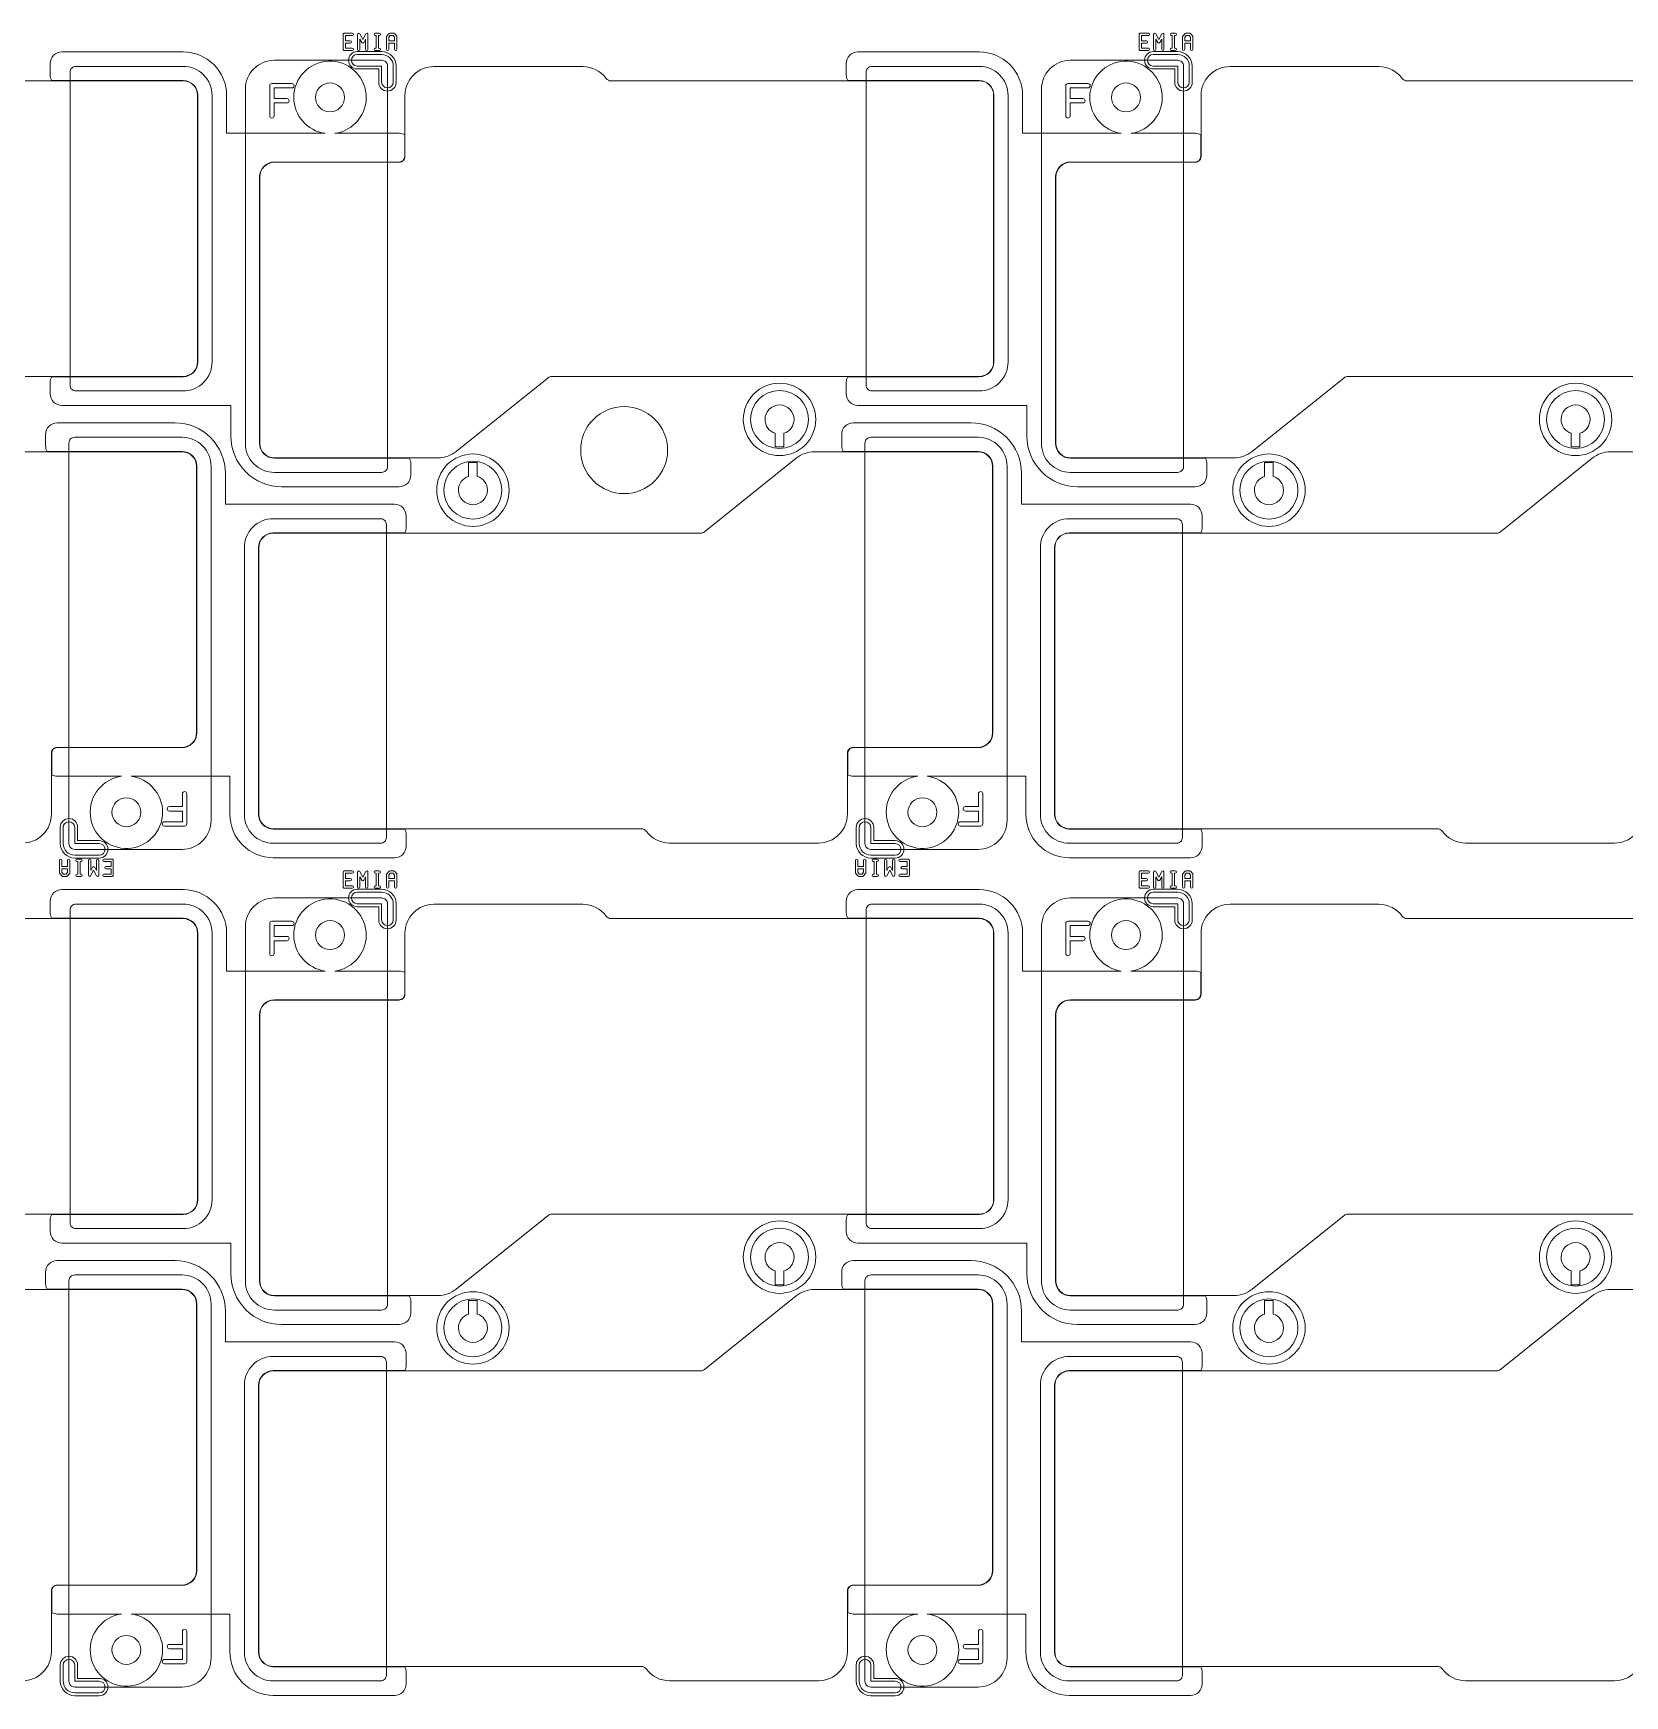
# Model space of a CAD drawing. Extents: x 2541 to 3941, y 2348 to 3338.
# Drawn here: x 2872 to 2926.9, y 2761.7 to 2819.1 of the extents above; entities that cross this region are included whole.
import ezdxf

# ---------------------------------------------------------------- set-up
doc = ezdxf.new("R2010")
doc.units = 0
doc.layers.get('0').update_dxf_attribs({"lineweight": 0})
doc.layers.add('EMI-T', color=6, linetype='Continuous', lineweight=0)

msp = doc.modelspace()

# ---------------------------------------------------------------- linework, layer by layer
for p, q in [((2883.8653, 2818.5117), (2883.79577, 2818.5117)), ((2911.3353, 2818.5117), (2911.26577, 2818.5117)), ((2873.57814, 2790.01094), (2873.50861, 2790.01094)), ((2883.8653, 2789.6017), (2883.79577, 2789.6017)), ((2901.04814, 2790.01094), (2900.97861, 2790.01094)), ((2911.3353, 2789.6017), (2911.26577, 2789.6017))]:
    msp.add_line(p, q)
at = {"linetype": 'Continuous'}
for points in [[(2882.68623, 2818.5517), (2882.68623, 2818.80997), (2882.68623, 2819.06825, -0.414265), (2882.72623, 2819.10825), (2883.00438, 2819.10825, -1), (2883.00438, 2819.02825), (2882.76623, 2819.02825), (2882.76623, 2818.84997), (2882.93484, 2818.84997, -1), (2882.93484, 2818.76997), (2882.76623, 2818.76997), (2882.76623, 2818.5917), (2883.00438, 2818.5917, -1), (2883.00438, 2818.5117), (2882.72623, 2818.5117, -0.414265)], [(2910.15623, 2818.5517), (2910.15623, 2818.80997), (2910.15623, 2819.06825, -0.414265), (2910.19623, 2819.10825), (2910.47438, 2819.10825, -1), (2910.47438, 2819.02825), (2910.23623, 2819.02825), (2910.23623, 2818.84997), (2910.40484, 2818.84997, -1), (2910.40484, 2818.76997), (2910.23623, 2818.76997), (2910.23623, 2818.5917), (2910.47438, 2818.5917, -1), (2910.47438, 2818.5117), (2910.19623, 2818.5117, -0.414265)], [(2883.17244, 2817.87531, -1), (2883.17244, 2818.47531), (2884.01715, 2818.47531, -0.414217), (2884.51715, 2817.97531), (2884.51715, 2817.41231, -1), (2883.91715, 2817.41231), (2883.91715, 2817.87531)], [(2883.17244, 2817.97531), (2884.01715, 2817.97531), (2884.01715, 2817.42124, 1), (2884.41715, 2817.42124), (2884.41715, 2817.97531, 0.414218), (2884.01715, 2818.37531), (2883.17244, 2818.37531, 1)], [(2910.64244, 2817.87531, -1), (2910.64244, 2818.47531), (2911.48715, 2818.47531, -0.414217), (2911.98715, 2817.97531), (2911.98715, 2817.41231, -1), (2911.38715, 2817.41231), (2911.38715, 2817.87531)], [(2910.64244, 2817.97531), (2911.48715, 2817.97531), (2911.48715, 2817.42124, 1), (2911.88715, 2817.42124), (2911.88715, 2817.97531, 0.414218), (2911.48715, 2818.37531), (2910.64244, 2818.37531, 1)], [(2852.34508, 2804.95472), (2852.34508, 2814.1546, -0.414219), (2852.8452, 2814.65473), (2857.15218, 2814.65473, 0.414223), (2857.35218, 2814.85473), (2857.35218, 2816.95952, -0.414215), (2858.35218, 2817.95952), (2863.48907, 2817.95952, -0.24029), (2864.29871, 2817.54692, 0.240069), (2864.46015, 2817.46473), (2877.1652, 2817.46473, -0.414366), (2877.66507, 2816.9646), (2877.66507, 2807.76472, -0.414365), (2877.1652, 2807.2646), (2862.41567, 2807.2646, 0.170771), (2862.29046, 2807.22056), (2859.11951, 2804.67481, -0.170765), (2858.49341, 2804.4546), (2852.8452, 2804.4546, -0.414218)], [(2879.81508, 2804.95472), (2879.81508, 2814.1546, -0.414219), (2880.3152, 2814.65473), (2884.62218, 2814.65473, 0.414223), (2884.82218, 2814.85473), (2884.82218, 2816.95952, -0.414215), (2885.82218, 2817.95952), (2890.95907, 2817.95952, -0.24029), (2891.76871, 2817.54692, 0.240069), (2891.93015, 2817.46473), (2904.6352, 2817.46473, -0.414366), (2905.13507, 2816.9646), (2905.13507, 2807.76472, -0.414365), (2904.6352, 2807.2646), (2889.88567, 2807.2646, 0.170771), (2889.76046, 2807.22056), (2886.58951, 2804.67481, -0.170765), (2885.96341, 2804.4546), (2880.3152, 2804.4546, -0.414218)], [(2907.28508, 2804.95472), (2907.28508, 2814.1546, -0.414219), (2907.7852, 2814.65473), (2912.09218, 2814.65473, 0.414223), (2912.29218, 2814.85473), (2912.29218, 2816.95952, -0.414215), (2913.29218, 2817.95952), (2918.42907, 2817.95952, -0.24029), (2919.23871, 2817.54692, 0.240069), (2919.40015, 2817.46473), (2932.1052, 2817.46473, -0.414366), (2932.60507, 2816.9646), (2932.60507, 2807.76472, -0.414365), (2932.1052, 2807.2646), (2917.35567, 2807.2646, 0.170771), (2917.23046, 2807.22056), (2914.05951, 2804.67481, -0.170765), (2913.43341, 2804.4546), (2907.7852, 2804.4546, -0.414218)], [(2880.15233, 2816.25535), (2880.15233, 2816.77687), (2880.15233, 2817.2984, -0.414241), (2880.22733, 2817.3734), (2880.92269, 2817.3734, -1), (2880.92269, 2817.2234), (2880.30233, 2817.2234), (2880.30233, 2816.85187), (2880.74885, 2816.85187, -1), (2880.74885, 2816.70187), (2880.30233, 2816.70187), (2880.30233, 2816.25535, -1)], [(2881.73437, 2816.89391, 0.414217), (2882.23437, 2816.39391, 0.414217), (2882.73437, 2816.89391, 0.414217), (2882.23437, 2817.39391, 0.414217)], [(2907.62233, 2816.25535), (2907.62233, 2816.77687), (2907.62233, 2817.2984, -0.414241), (2907.69733, 2817.3734), (2908.39269, 2817.3734, -1), (2908.39269, 2817.2234), (2907.77233, 2817.2234), (2907.77233, 2816.85187), (2908.21885, 2816.85187, -1), (2908.21885, 2816.70187), (2907.77233, 2816.70187), (2907.77233, 2816.25535, -1)], [(2909.20437, 2816.89391, 0.414217), (2909.70437, 2816.39391, 0.414217), (2910.20437, 2816.89391, 0.414217), (2909.70437, 2817.39391, 0.414217)], [(2896.49699, 2805.78071, -0.414215), (2897.74699, 2807.03071, -0.414215), (2898.99699, 2805.78071, -0.414215), (2897.74699, 2804.53071, -0.414215)], [(2923.96699, 2805.78071, -0.414215), (2925.21699, 2807.03071, -0.414215), (2926.46699, 2805.78071, -0.414215), (2925.21699, 2804.53071, -0.414215)], [(2890.88491, 2804.72269, -0.414215), (2892.38491, 2806.22269, -0.414215), (2893.88491, 2804.72269, -0.414215), (2892.38491, 2803.22269, -0.414215)], [(2897.24699, 2805.78071, 0.327542), (2897.59699, 2805.30374), (2897.59699, 2804.82957), (2897.89699, 2804.82957), (2897.89699, 2805.30374, 0.327544), (2898.24699, 2805.78071, 0.414217), (2897.74699, 2806.28071, 0.414217)], [(2924.71699, 2805.78071, 0.327542), (2925.06699, 2805.30374), (2925.06699, 2804.82957), (2925.36699, 2804.82957), (2925.36699, 2805.30374, 0.327544), (2925.71699, 2805.78071, 0.414217), (2925.21699, 2806.28071, 0.414217)], [(2852.30838, 2792.15459), (2852.30838, 2801.35447, -0.414365), (2852.80825, 2801.8546), (2867.55778, 2801.8546, 0.170771), (2867.68299, 2801.89863), (2870.85394, 2804.44438, -0.170765), (2871.48004, 2804.6646), (2877.12824, 2804.6646, -0.414218), (2877.62837, 2804.16447), (2877.62837, 2794.96459, -0.414219), (2877.12824, 2794.46447), (2872.82127, 2794.46447, 0.414223), (2872.62127, 2794.26447), (2872.62127, 2792.15967, -0.414215), (2871.62127, 2791.15967), (2866.48437, 2791.15967, -0.24029), (2865.67474, 2791.57227, 0.240069), (2865.5133, 2791.65446), (2852.80825, 2791.65446, -0.414366)], [(2879.77838, 2792.15459), (2879.77838, 2801.35447, -0.414365), (2880.27825, 2801.8546), (2895.02778, 2801.8546, 0.170771), (2895.15299, 2801.89863), (2898.32394, 2804.44438, -0.170765), (2898.95004, 2804.6646), (2904.59824, 2804.6646, -0.414218), (2905.09837, 2804.16447), (2905.09837, 2794.96459, -0.414219), (2904.59824, 2794.46447), (2900.29127, 2794.46447, 0.414223), (2900.09127, 2794.26447), (2900.09127, 2792.15967, -0.414215), (2899.09127, 2791.15967), (2893.95437, 2791.15967, -0.24029), (2893.14474, 2791.57227, 0.240069), (2892.9833, 2791.65446), (2880.27825, 2791.65446, -0.414366)], [(2885.91646, 2803.33848, -0.414215), (2887.16646, 2804.58848, -0.414215), (2888.41646, 2803.33848, -0.414215), (2887.16646, 2802.08848, -0.414215)], [(2907.24838, 2792.15459), (2907.24838, 2801.35447, -0.414365), (2907.74825, 2801.8546), (2922.49778, 2801.8546, 0.170771), (2922.62299, 2801.89863), (2925.79394, 2804.44438, -0.170765), (2926.42004, 2804.6646), (2932.06824, 2804.6646, -0.414218), (2932.56837, 2804.16447), (2932.56837, 2794.96459, -0.414219), (2932.06824, 2794.46447), (2927.76127, 2794.46447, 0.414223), (2927.56127, 2794.26447), (2927.56127, 2792.15967, -0.414215), (2926.56127, 2791.15967), (2921.42437, 2791.15967, -0.24029), (2920.61474, 2791.57227, 0.240069), (2920.4533, 2791.65446), (2907.74825, 2791.65446, -0.414366)], [(2913.38646, 2803.33848, -0.414215), (2914.63646, 2804.58848, -0.414215), (2915.88646, 2803.33848, -0.414215), (2914.63646, 2802.08848, -0.414215)], [(2886.66646, 2803.33848, 0.414217), (2887.16646, 2802.83848, 0.414217), (2887.66646, 2803.33848, 0.327542), (2887.31646, 2803.81545), (2887.31646, 2804.28962), (2887.01646, 2804.28962), (2887.01646, 2803.81545, 0.327544)], [(2914.13646, 2803.33848, 0.414217), (2914.63646, 2802.83848, 0.414217), (2915.13646, 2803.33848, 0.327542), (2914.78646, 2803.81545), (2914.78646, 2804.28962), (2914.48646, 2804.28962), (2914.48646, 2803.81545, 0.327544)], [(2874.70907, 2792.22528, 0.414217), (2875.20907, 2791.72528, 0.414217), (2875.70907, 2792.22528, 0.414217), (2875.20907, 2792.72528, 0.414217)], [(2902.17907, 2792.22528, 0.414217), (2902.67907, 2791.72528, 0.414217), (2903.17907, 2792.22528, 0.414217), (2902.67907, 2792.72528, 0.414217)], [(2872.92629, 2791.14388), (2872.92629, 2791.70689, -1), (2873.52629, 2791.70689), (2873.52629, 2791.24388), (2874.27101, 2791.24388, -1), (2874.27101, 2790.64388), (2873.42629, 2790.64388, -0.414217)], [(2873.02629, 2791.14388, 0.414218), (2873.42629, 2790.74388), (2874.27101, 2790.74388, 1), (2874.27101, 2791.14388), (2873.42629, 2791.14388), (2873.42629, 2791.69796, 1), (2873.02629, 2791.69796)], [(2900.39629, 2791.14388), (2900.39629, 2791.70689, -1), (2900.99629, 2791.70689), (2900.99629, 2791.24388), (2901.74101, 2791.24388, -1), (2901.74101, 2790.64388), (2900.89629, 2790.64388, -0.414217)], [(2900.49629, 2791.14388, 0.414218), (2900.89629, 2790.74388), (2901.74101, 2790.74388, 1), (2901.74101, 2791.14388), (2900.89629, 2791.14388), (2900.89629, 2791.69796, 1), (2900.49629, 2791.69796)], [(2882.68623, 2789.6417), (2882.68623, 2789.89997), (2882.68623, 2790.15825, -0.414265), (2882.72623, 2790.19825), (2883.00438, 2790.19825, -1), (2883.00438, 2790.11825), (2882.76623, 2790.11825), (2882.76623, 2789.93997), (2882.93484, 2789.93997, -1), (2882.93484, 2789.85997), (2882.76623, 2789.85997), (2882.76623, 2789.6817), (2883.00438, 2789.6817, -1), (2883.00438, 2789.6017), (2882.72623, 2789.6017, -0.414265)], [(2910.15623, 2789.6417), (2910.15623, 2789.89997), (2910.15623, 2790.15825, -0.414265), (2910.19623, 2790.19825), (2910.47438, 2790.19825, -1), (2910.47438, 2790.11825), (2910.23623, 2790.11825), (2910.23623, 2789.93997), (2910.40484, 2789.93997, -1), (2910.40484, 2789.85997), (2910.23623, 2789.85997), (2910.23623, 2789.6817), (2910.47438, 2789.6817, -1), (2910.47438, 2789.6017), (2910.19623, 2789.6017, -0.414265)], [(2883.17244, 2788.96531, -1), (2883.17244, 2789.56531), (2884.01715, 2789.56531, -0.414217), (2884.51715, 2789.06531), (2884.51715, 2788.50231, -1), (2883.91715, 2788.50231), (2883.91715, 2788.96531)], [(2910.64244, 2788.96531, -1), (2910.64244, 2789.56531), (2911.48715, 2789.56531, -0.414217), (2911.98715, 2789.06531), (2911.98715, 2788.50231, -1), (2911.38715, 2788.50231), (2911.38715, 2788.96531)], [(2852.34508, 2776.04472), (2852.34508, 2785.2446, -0.414219), (2852.8452, 2785.74473), (2857.15218, 2785.74473, 0.414223), (2857.35218, 2785.94473), (2857.35218, 2788.04952, -0.414215), (2858.35218, 2789.04952), (2863.48907, 2789.04952, -0.24029), (2864.29871, 2788.63692, 0.240069), (2864.46015, 2788.55473), (2877.1652, 2788.55473, -0.414366), (2877.66507, 2788.0546), (2877.66507, 2778.85472, -0.414365), (2877.1652, 2778.3546), (2862.41567, 2778.3546, 0.170771), (2862.29046, 2778.31056), (2859.11951, 2775.76481, -0.170765), (2858.49341, 2775.5446), (2852.8452, 2775.5446, -0.414218)], [(2879.81508, 2776.04472), (2879.81508, 2785.2446, -0.414219), (2880.3152, 2785.74473), (2884.62218, 2785.74473, 0.414223), (2884.82218, 2785.94473), (2884.82218, 2788.04952, -0.414215), (2885.82218, 2789.04952), (2890.95907, 2789.04952, -0.24029), (2891.76871, 2788.63692, 0.240069), (2891.93015, 2788.55473), (2904.6352, 2788.55473, -0.414366), (2905.13507, 2788.0546), (2905.13507, 2778.85472, -0.414365), (2904.6352, 2778.3546), (2889.88567, 2778.3546, 0.170771), (2889.76046, 2778.31056), (2886.58951, 2775.76481, -0.170765), (2885.96341, 2775.5446), (2880.3152, 2775.5446, -0.414218)], [(2883.17244, 2789.06531), (2884.01715, 2789.06531), (2884.01715, 2788.51124, 1), (2884.41715, 2788.51124), (2884.41715, 2789.06531, 0.414218), (2884.01715, 2789.46531), (2883.17244, 2789.46531, 1)], [(2907.28508, 2776.04472), (2907.28508, 2785.2446, -0.414219), (2907.7852, 2785.74473), (2912.09218, 2785.74473, 0.414223), (2912.29218, 2785.94473), (2912.29218, 2788.04952, -0.414215), (2913.29218, 2789.04952), (2918.42907, 2789.04952, -0.24029), (2919.23871, 2788.63692, 0.240069), (2919.40015, 2788.55473), (2932.1052, 2788.55473, -0.414366), (2932.60507, 2788.0546), (2932.60507, 2778.85472, -0.414365), (2932.1052, 2778.3546), (2917.35567, 2778.3546, 0.170771), (2917.23046, 2778.31056), (2914.05951, 2775.76481, -0.170765), (2913.43341, 2775.5446), (2907.7852, 2775.5446, -0.414218)], [(2910.64244, 2789.06531), (2911.48715, 2789.06531), (2911.48715, 2788.51124, 1), (2911.88715, 2788.51124), (2911.88715, 2789.06531, 0.414218), (2911.48715, 2789.46531), (2910.64244, 2789.46531, 1)], [(2880.15233, 2787.34535), (2880.15233, 2787.86687), (2880.15233, 2788.3884, -0.414241), (2880.22733, 2788.4634), (2880.92269, 2788.4634, -1), (2880.92269, 2788.3134), (2880.30233, 2788.3134), (2880.30233, 2787.94187), (2880.74885, 2787.94187, -1), (2880.74885, 2787.79187), (2880.30233, 2787.79187), (2880.30233, 2787.34535, -1)], [(2881.73437, 2787.98391, 0.414217), (2882.23437, 2787.48391, 0.414217), (2882.73437, 2787.98391, 0.414217), (2882.23437, 2788.48391, 0.414217)], [(2907.62233, 2787.34535), (2907.62233, 2787.86687), (2907.62233, 2788.3884, -0.414241), (2907.69733, 2788.4634), (2908.39269, 2788.4634, -1), (2908.39269, 2788.3134), (2907.77233, 2788.3134), (2907.77233, 2787.94187), (2908.21885, 2787.94187, -1), (2908.21885, 2787.79187), (2907.77233, 2787.79187), (2907.77233, 2787.34535, -1)], [(2909.20437, 2787.98391, 0.414217), (2909.70437, 2787.48391, 0.414217), (2910.20437, 2787.98391, 0.414217), (2909.70437, 2788.48391, 0.414217)], [(2896.49699, 2776.87071, -0.414215), (2897.74699, 2778.12071, -0.414215), (2898.99699, 2776.87071, -0.414215), (2897.74699, 2775.62071, -0.414215)], [(2923.96699, 2776.87071, -0.414215), (2925.21699, 2778.12071, -0.414215), (2926.46699, 2776.87071, -0.414215), (2925.21699, 2775.62071, -0.414215)], [(2897.24699, 2776.87071, 0.327542), (2897.59699, 2776.39374), (2897.59699, 2775.91957), (2897.89699, 2775.91957), (2897.89699, 2776.39374, 0.327544), (2898.24699, 2776.87071, 0.414217), (2897.74699, 2777.37071, 0.414217)], [(2924.71699, 2776.87071, 0.327542), (2925.06699, 2776.39374), (2925.06699, 2775.91957), (2925.36699, 2775.91957), (2925.36699, 2776.39374, 0.327544), (2925.71699, 2776.87071, 0.414217), (2925.21699, 2777.37071, 0.414217)], [(2852.30838, 2763.24459), (2852.30838, 2772.44447, -0.414365), (2852.80825, 2772.9446), (2867.55778, 2772.9446, 0.170771), (2867.68299, 2772.98863), (2870.85394, 2775.53438, -0.170765), (2871.48004, 2775.7546), (2877.12824, 2775.7546, -0.414218), (2877.62837, 2775.25447), (2877.62837, 2766.05459, -0.414219), (2877.12824, 2765.55447), (2872.82127, 2765.55447, 0.414223), (2872.62127, 2765.35447), (2872.62127, 2763.24967, -0.414215), (2871.62127, 2762.24967), (2866.48437, 2762.24967, -0.24029), (2865.67474, 2762.66227, 0.240069), (2865.5133, 2762.74446), (2852.80825, 2762.74446, -0.414366)], [(2879.77838, 2763.24459), (2879.77838, 2772.44447, -0.414365), (2880.27825, 2772.9446), (2895.02778, 2772.9446, 0.170771), (2895.15299, 2772.98863), (2898.32394, 2775.53438, -0.170765), (2898.95004, 2775.7546), (2904.59824, 2775.7546, -0.414218), (2905.09837, 2775.25447), (2905.09837, 2766.05459, -0.414219), (2904.59824, 2765.55447), (2900.29127, 2765.55447, 0.414223), (2900.09127, 2765.35447), (2900.09127, 2763.24967, -0.414215), (2899.09127, 2762.24967), (2893.95437, 2762.24967, -0.24029), (2893.14474, 2762.66227, 0.240069), (2892.9833, 2762.74446), (2880.27825, 2762.74446, -0.414366)], [(2885.91646, 2774.42848, -0.414215), (2887.16646, 2775.67848, -0.414215), (2888.41646, 2774.42848, -0.414215), (2887.16646, 2773.17848, -0.414215)], [(2886.66646, 2774.42848, 0.414217), (2887.16646, 2773.92848, 0.414217), (2887.66646, 2774.42848, 0.327542), (2887.31646, 2774.90545), (2887.31646, 2775.37962), (2887.01646, 2775.37962), (2887.01646, 2774.90545, 0.327544)], [(2907.24838, 2763.24459), (2907.24838, 2772.44447, -0.414365), (2907.74825, 2772.9446), (2922.49778, 2772.9446, 0.170771), (2922.62299, 2772.98863), (2925.79394, 2775.53438, -0.170765), (2926.42004, 2775.7546), (2932.06824, 2775.7546, -0.414218), (2932.56837, 2775.25447), (2932.56837, 2766.05459, -0.414219), (2932.06824, 2765.55447), (2927.76127, 2765.55447, 0.414223), (2927.56127, 2765.35447), (2927.56127, 2763.24967, -0.414215), (2926.56127, 2762.24967), (2921.42437, 2762.24967, -0.24029), (2920.61474, 2762.66227, 0.240069), (2920.4533, 2762.74446), (2907.74825, 2762.74446, -0.414366)], [(2913.38646, 2774.42848, -0.414215), (2914.63646, 2775.67848, -0.414215), (2915.88646, 2774.42848, -0.414215), (2914.63646, 2773.17848, -0.414215)], [(2914.13646, 2774.42848, 0.414217), (2914.63646, 2773.92848, 0.414217), (2915.13646, 2774.42848, 0.327542), (2914.78646, 2774.90545), (2914.78646, 2775.37962), (2914.48646, 2775.37962), (2914.48646, 2774.90545, 0.327544)], [(2874.70907, 2763.31528, 0.414217), (2875.20907, 2762.81528, 0.414217), (2875.70907, 2763.31528, 0.414217), (2875.20907, 2763.81528, 0.414217)], [(2902.17907, 2763.31528, 0.414217), (2902.67907, 2762.81528, 0.414217), (2903.17907, 2763.31528, 0.414217), (2902.67907, 2763.81528, 0.414217)], [(2872.92629, 2762.23388), (2872.92629, 2762.79689, -1), (2873.52629, 2762.79689), (2873.52629, 2762.33388), (2874.27101, 2762.33388, -1), (2874.27101, 2761.73388), (2873.42629, 2761.73388, -0.414217)], [(2873.02629, 2762.23388, 0.414218), (2873.42629, 2761.83388), (2874.27101, 2761.83388, 1), (2874.27101, 2762.23388), (2873.42629, 2762.23388), (2873.42629, 2762.78796, 1), (2873.02629, 2762.78796)], [(2900.39629, 2762.23388), (2900.39629, 2762.79689, -1), (2900.99629, 2762.79689), (2900.99629, 2762.33388), (2901.74101, 2762.33388, -1), (2901.74101, 2761.73388), (2900.89629, 2761.73388, -0.414217)], [(2900.49629, 2762.23388, 0.414218), (2900.89629, 2761.83388), (2901.74101, 2761.83388, 1), (2901.74101, 2762.23388), (2900.89629, 2762.23388), (2900.89629, 2762.78796, 1), (2900.49629, 2762.78796)]]:
    msp.add_lwpolyline(points, format="xyb", close=True, dxfattribs=at)
for points in [[(2883.18623, 2818.5517), (2883.18623, 2819.06791, -0.782664), (2883.26145, 2819.08722), (2883.3653, 2818.89435)], [(2883.26623, 2818.90959), (2883.26623, 2818.5517, -1), (2883.18623, 2818.5517)], [(2883.46438, 2818.90959), (2883.40052, 2818.79101, -0.597324), (2883.33008, 2818.79101), (2883.26623, 2818.90959)], [(2883.3653, 2818.89435), (2883.46916, 2819.08722, -0.782665), (2883.54438, 2819.06791), (2883.54438, 2818.5517, -1), (2883.46438, 2818.5517), (2883.46438, 2818.90959)], [(2883.79577, 2818.5117, -1), (2883.79577, 2818.5917), (2883.8253, 2818.5917), (2883.8253, 2819.02825), (2883.79577, 2819.02825, -1), (2883.79577, 2819.10825), (2883.8653, 2819.10825), (2883.93484, 2819.10825, -1), (2883.93484, 2819.02825), (2883.9053, 2819.02825), (2883.9053, 2818.5917), (2883.93484, 2818.5917, -1), (2883.93484, 2818.5117), (2883.8653, 2818.5117)], [(2884.18623, 2818.5517), (2884.18623, 2818.80997), (2884.18623, 2818.98216, -0.173189), (2884.19527, 2819.00748), (2884.2645, 2819.0932, -0.228301), (2884.29577, 2819.10825), (2884.43484, 2819.10825, -0.228253), (2884.46611, 2819.0932), (2884.53534, 2819.00748, -0.173127), (2884.54438, 2818.98216), (2884.54438, 2818.80997)], [(2884.54438, 2818.80997), (2884.54438, 2818.5517, -1), (2884.46438, 2818.5517), (2884.46438, 2818.76997), (2884.26623, 2818.76997), (2884.26623, 2818.5517, -1), (2884.18623, 2818.5517)], [(2910.65623, 2818.5517), (2910.65623, 2819.06791, -0.782664), (2910.73145, 2819.08722), (2910.8353, 2818.89435)], [(2910.73623, 2818.90959), (2910.73623, 2818.5517, -1), (2910.65623, 2818.5517)], [(2910.93438, 2818.90959), (2910.87052, 2818.79101, -0.597324), (2910.80008, 2818.79101), (2910.73623, 2818.90959)], [(2910.8353, 2818.89435), (2910.93916, 2819.08722, -0.782665), (2911.01438, 2819.06791), (2911.01438, 2818.5517, -1), (2910.93438, 2818.5517), (2910.93438, 2818.90959)], [(2911.26577, 2818.5117, -1), (2911.26577, 2818.5917), (2911.2953, 2818.5917), (2911.2953, 2819.02825), (2911.26577, 2819.02825, -1), (2911.26577, 2819.10825), (2911.3353, 2819.10825), (2911.40484, 2819.10825, -1), (2911.40484, 2819.02825), (2911.3753, 2819.02825), (2911.3753, 2818.5917), (2911.40484, 2818.5917, -1), (2911.40484, 2818.5117), (2911.3353, 2818.5117)], [(2911.65623, 2818.5517), (2911.65623, 2818.80997), (2911.65623, 2818.98216, -0.173189), (2911.66527, 2819.00748), (2911.7345, 2819.0932, -0.228301), (2911.76577, 2819.10825), (2911.90484, 2819.10825, -0.228253), (2911.93611, 2819.0932), (2912.00534, 2819.00748, -0.173127), (2912.01438, 2818.98216), (2912.01438, 2818.80997)], [(2912.01438, 2818.80997), (2912.01438, 2818.5517, -1), (2911.93438, 2818.5517), (2911.93438, 2818.76997), (2911.73623, 2818.76997), (2911.73623, 2818.5517, -1), (2911.65623, 2818.5517)], [(2872.5803, 2806.6646), (2872.5803, 2807.0646, -0.124386), (2872.62831, 2807.2546), (2877.1652, 2807.2546, 0.414365), (2877.67507, 2807.76473), (2877.67507, 2816.9646, 0.414366), (2877.1652, 2817.47473), (2872.62831, 2817.47473, -0.124392), (2872.5803, 2817.66473), (2872.5803, 2818.06473, -0.414218), (2872.9803, 2818.46473), (2877.1652, 2818.46473, -0.414364), (2878.66507, 2816.96409), (2878.66507, 2815.65473), (2882.0703, 2815.65473)], [(2900.0503, 2806.6646), (2900.0503, 2807.0646, -0.124386), (2900.09831, 2807.2546), (2904.6352, 2807.2546, 0.414365), (2905.14507, 2807.76473), (2905.14507, 2816.9646, 0.414366), (2904.6352, 2817.47473), (2900.09831, 2817.47473, -0.124392), (2900.0503, 2817.66473), (2900.0503, 2818.06473, -0.414218), (2900.4503, 2818.46473), (2904.6352, 2818.46473, -0.414364), (2906.13507, 2816.96409), (2906.13507, 2815.65473), (2909.5403, 2815.65473)], [(2880.98437, 2816.89391, -2.205962), (2882.39845, 2815.65473), (2884.62218, 2815.65473, -0.124388), (2884.81218, 2815.60672), (2884.81218, 2814.85473, -0.414224), (2884.62218, 2814.66473), (2880.3152, 2814.66473, 0.414218), (2879.80508, 2814.1546), (2879.80508, 2804.95472, 0.414217), (2880.3152, 2804.4446), (2884.97418, 2804.4446, -0.124388), (2885.02218, 2804.2546), (2885.02218, 2803.8546, -0.414218), (2884.62218, 2803.4546), (2880.56508, 2803.4546, -0.414215), (2878.81508, 2805.2046), (2878.81508, 2806.2646), (2872.9803, 2806.2646, -0.414218), (2872.5803, 2806.6646)], [(2908.45437, 2816.89391, -2.205962), (2909.86845, 2815.65473), (2912.09218, 2815.65473, -0.124388), (2912.28218, 2815.60672), (2912.28218, 2814.85473, -0.414224), (2912.09218, 2814.66473), (2907.7852, 2814.66473, 0.414218), (2907.27508, 2814.1546), (2907.27508, 2804.95472, 0.414217), (2907.7852, 2804.4446), (2912.44418, 2804.4446, -0.124388), (2912.49218, 2804.2546), (2912.49218, 2803.8546, -0.414218), (2912.09218, 2803.4546), (2908.03508, 2803.4546, -0.414215), (2906.28508, 2805.2046), (2906.28508, 2806.2646), (2900.4503, 2806.2646, -0.414218), (2900.0503, 2806.6646)], [(2872.42127, 2804.8646), (2872.42127, 2805.2646, -0.414218), (2872.82127, 2805.6646), (2876.87837, 2805.6646, -0.414215), (2878.62837, 2803.9146), (2878.62837, 2802.8546), (2884.46314, 2802.8546, -0.414218), (2884.86314, 2802.4546), (2884.86314, 2802.0546, -0.124388), (2884.81514, 2801.8646), (2880.27825, 2801.8646, 0.414365), (2879.76838, 2801.35447), (2879.76838, 2792.1546, 0.414366), (2880.27825, 2791.64446), (2884.81514, 2791.64446, -0.124388), (2884.86314, 2791.45446), (2884.86314, 2791.05446, -0.414218), (2884.46314, 2790.65446), (2880.27825, 2790.65446, -0.414364), (2878.77838, 2792.1551), (2878.77838, 2793.46447), (2875.37315, 2793.46447)], [(2899.89127, 2804.8646), (2899.89127, 2805.2646, -0.414218), (2900.29127, 2805.6646), (2904.34837, 2805.6646, -0.414215), (2906.09837, 2803.9146), (2906.09837, 2802.8546), (2911.93314, 2802.8546, -0.414218), (2912.33314, 2802.4546), (2912.33314, 2802.0546, -0.124388), (2912.28514, 2801.8646), (2907.74825, 2801.8646, 0.414365), (2907.23838, 2801.35447), (2907.23838, 2792.1546, 0.414366), (2907.74825, 2791.64446), (2912.28514, 2791.64446, -0.124388), (2912.33314, 2791.45446), (2912.33314, 2791.05446, -0.414218), (2911.93314, 2790.65446), (2907.74825, 2790.65446, -0.414364), (2906.24838, 2792.1551), (2906.24838, 2793.46447), (2902.84315, 2793.46447)], [(2876.45907, 2792.22528, -2.205962), (2875.045, 2793.46447), (2872.82127, 2793.46447, -0.124386), (2872.63127, 2793.51247), (2872.63127, 2794.26447, -0.414224), (2872.82127, 2794.45447), (2877.12824, 2794.45447, 0.414218), (2877.63837, 2794.96459), (2877.63837, 2804.16447, 0.414217), (2877.12824, 2804.6746), (2872.46927, 2804.6746, -0.124392), (2872.42127, 2804.8646)], [(2903.92907, 2792.22528, -2.205962), (2902.515, 2793.46447), (2900.29127, 2793.46447, -0.124386), (2900.10127, 2793.51247), (2900.10127, 2794.26447, -0.414224), (2900.29127, 2794.45447), (2904.59824, 2794.45447, 0.414218), (2905.10837, 2794.96459), (2905.10837, 2804.16447, 0.414217), (2904.59824, 2804.6746), (2899.93927, 2804.6746, -0.124392), (2899.89127, 2804.8646)], [(2876.52075, 2791.7458, -1), (2876.52075, 2791.8958), (2877.14112, 2791.8958), (2877.14112, 2792.26732), (2876.6946, 2792.26732, -1), (2876.6946, 2792.41732), (2877.14112, 2792.41732), (2877.14112, 2792.86385, -1), (2877.29112, 2792.86385), (2877.29112, 2792.34232)], [(2903.99075, 2791.7458, -1), (2903.99075, 2791.8958), (2904.61112, 2791.8958), (2904.61112, 2792.26732), (2904.1646, 2792.26732, -1), (2904.1646, 2792.41732), (2904.61112, 2792.41732), (2904.61112, 2792.86385, -1), (2904.76112, 2792.86385), (2904.76112, 2792.34232)], [(2877.29112, 2792.34232), (2877.29112, 2791.8208, -0.414241), (2877.21612, 2791.7458), (2876.52075, 2791.7458)], [(2904.76112, 2792.34232), (2904.76112, 2791.8208, -0.414241), (2904.68612, 2791.7458), (2903.99075, 2791.7458)], [(2872.89907, 2790.13704), (2872.89907, 2790.30922), (2872.89907, 2790.5675, -1), (2872.97907, 2790.5675), (2872.97907, 2790.34922), (2873.17722, 2790.34922), (2873.17722, 2790.5675, -1), (2873.25722, 2790.5675), (2873.25722, 2790.30922)], [(2873.25722, 2790.30922), (2873.25722, 2790.13704, -0.173189), (2873.24818, 2790.11172), (2873.17895, 2790.026, -0.228301), (2873.14768, 2790.01094), (2873.00861, 2790.01094, -0.228253), (2872.97734, 2790.026), (2872.90811, 2790.11172, -0.173127), (2872.89907, 2790.13704)], [(2873.50861, 2790.01094, -1), (2873.50861, 2790.09094), (2873.53814, 2790.09094), (2873.53814, 2790.5275), (2873.50861, 2790.5275, -1), (2873.50861, 2790.6075), (2873.57814, 2790.6075), (2873.64768, 2790.6075, -1), (2873.64768, 2790.5275), (2873.61814, 2790.5275), (2873.61814, 2790.09094), (2873.64768, 2790.09094, -1), (2873.64768, 2790.01094), (2873.57814, 2790.01094)], [(2873.89907, 2790.05129), (2873.89907, 2790.5675, -1), (2873.97907, 2790.5675), (2873.97907, 2790.2096)], [(2874.07814, 2790.22485), (2873.97429, 2790.03198, -0.782665), (2873.89907, 2790.05129)], [(2873.97907, 2790.2096), (2874.04292, 2790.32819, -0.597324), (2874.11336, 2790.32819), (2874.17722, 2790.2096)], [(2874.17722, 2790.2096), (2874.17722, 2790.5675, -1), (2874.25722, 2790.5675), (2874.25722, 2790.05129, -0.782664), (2874.182, 2790.03198), (2874.07814, 2790.22485)], [(2874.43907, 2790.01094, -1), (2874.43907, 2790.09094), (2874.67722, 2790.09094), (2874.67722, 2790.26922), (2874.50861, 2790.26922, -1), (2874.50861, 2790.34922), (2874.67722, 2790.34922), (2874.67722, 2790.5275), (2874.43907, 2790.5275, -1), (2874.43907, 2790.6075), (2874.71722, 2790.6075, -0.414265), (2874.75722, 2790.5675), (2874.75722, 2790.30922)], [(2874.75722, 2790.30922), (2874.75722, 2790.05094, -0.414265), (2874.71722, 2790.01094), (2874.43907, 2790.01094)], [(2883.18623, 2789.6417), (2883.18623, 2790.15791, -0.782664), (2883.26145, 2790.17722), (2883.3653, 2789.98435)], [(2883.3653, 2789.98435), (2883.46916, 2790.17722, -0.782665), (2883.54438, 2790.15791), (2883.54438, 2789.6417, -1), (2883.46438, 2789.6417), (2883.46438, 2789.99959)], [(2883.79577, 2789.6017, -1), (2883.79577, 2789.6817), (2883.8253, 2789.6817), (2883.8253, 2790.11825), (2883.79577, 2790.11825, -1), (2883.79577, 2790.19825), (2883.8653, 2790.19825), (2883.93484, 2790.19825, -1), (2883.93484, 2790.11825), (2883.9053, 2790.11825), (2883.9053, 2789.6817), (2883.93484, 2789.6817, -1), (2883.93484, 2789.6017), (2883.8653, 2789.6017)], [(2884.18623, 2789.6417), (2884.18623, 2789.89997), (2884.18623, 2790.07216, -0.173189), (2884.19527, 2790.09748), (2884.2645, 2790.1832, -0.228301), (2884.29577, 2790.19825), (2884.43484, 2790.19825, -0.228253), (2884.46611, 2790.1832), (2884.53534, 2790.09748, -0.173127), (2884.54438, 2790.07216), (2884.54438, 2789.89997)], [(2900.36907, 2790.13704), (2900.36907, 2790.30922), (2900.36907, 2790.5675, -1), (2900.44907, 2790.5675), (2900.44907, 2790.34922), (2900.64722, 2790.34922), (2900.64722, 2790.5675, -1), (2900.72722, 2790.5675), (2900.72722, 2790.30922)], [(2900.72722, 2790.30922), (2900.72722, 2790.13704, -0.173189), (2900.71818, 2790.11172), (2900.64895, 2790.026, -0.228301), (2900.61768, 2790.01094), (2900.47861, 2790.01094, -0.228253), (2900.44734, 2790.026), (2900.37811, 2790.11172, -0.173127), (2900.36907, 2790.13704)], [(2900.97861, 2790.01094, -1), (2900.97861, 2790.09094), (2901.00814, 2790.09094), (2901.00814, 2790.5275), (2900.97861, 2790.5275, -1), (2900.97861, 2790.6075), (2901.04814, 2790.6075), (2901.11768, 2790.6075, -1), (2901.11768, 2790.5275), (2901.08814, 2790.5275), (2901.08814, 2790.09094), (2901.11768, 2790.09094, -1), (2901.11768, 2790.01094), (2901.04814, 2790.01094)], [(2901.36907, 2790.05129), (2901.36907, 2790.5675, -1), (2901.44907, 2790.5675), (2901.44907, 2790.2096)], [(2901.54814, 2790.22485), (2901.44429, 2790.03198, -0.782665), (2901.36907, 2790.05129)], [(2901.44907, 2790.2096), (2901.51292, 2790.32819, -0.597324), (2901.58336, 2790.32819), (2901.64722, 2790.2096)], [(2901.64722, 2790.2096), (2901.64722, 2790.5675, -1), (2901.72722, 2790.5675), (2901.72722, 2790.05129, -0.782664), (2901.652, 2790.03198), (2901.54814, 2790.22485)], [(2901.90907, 2790.01094, -1), (2901.90907, 2790.09094), (2902.14722, 2790.09094), (2902.14722, 2790.26922), (2901.97861, 2790.26922, -1), (2901.97861, 2790.34922), (2902.14722, 2790.34922), (2902.14722, 2790.5275), (2901.90907, 2790.5275, -1), (2901.90907, 2790.6075), (2902.18722, 2790.6075, -0.414265), (2902.22722, 2790.5675), (2902.22722, 2790.30922)], [(2902.22722, 2790.30922), (2902.22722, 2790.05094, -0.414265), (2902.18722, 2790.01094), (2901.90907, 2790.01094)], [(2910.65623, 2789.6417), (2910.65623, 2790.15791, -0.782664), (2910.73145, 2790.17722), (2910.8353, 2789.98435)], [(2910.8353, 2789.98435), (2910.93916, 2790.17722, -0.782665), (2911.01438, 2790.15791), (2911.01438, 2789.6417, -1), (2910.93438, 2789.6417), (2910.93438, 2789.99959)], [(2911.26577, 2789.6017, -1), (2911.26577, 2789.6817), (2911.2953, 2789.6817), (2911.2953, 2790.11825), (2911.26577, 2790.11825, -1), (2911.26577, 2790.19825), (2911.3353, 2790.19825), (2911.40484, 2790.19825, -1), (2911.40484, 2790.11825), (2911.3753, 2790.11825), (2911.3753, 2789.6817), (2911.40484, 2789.6817, -1), (2911.40484, 2789.6017), (2911.3353, 2789.6017)], [(2911.65623, 2789.6417), (2911.65623, 2789.89997), (2911.65623, 2790.07216, -0.173189), (2911.66527, 2790.09748), (2911.7345, 2790.1832, -0.228301), (2911.76577, 2790.19825), (2911.90484, 2790.19825, -0.228253), (2911.93611, 2790.1832), (2912.00534, 2790.09748, -0.173127), (2912.01438, 2790.07216), (2912.01438, 2789.89997)], [(2872.5803, 2777.7546), (2872.5803, 2778.1546, -0.124386), (2872.62831, 2778.3446), (2877.1652, 2778.3446, 0.414365), (2877.67507, 2778.85473), (2877.67507, 2788.0546, 0.414366), (2877.1652, 2788.56473), (2872.62831, 2788.56473, -0.124392), (2872.5803, 2788.75473), (2872.5803, 2789.15473, -0.414218), (2872.9803, 2789.55473), (2877.1652, 2789.55473, -0.414364), (2878.66507, 2788.05409), (2878.66507, 2786.74473), (2882.0703, 2786.74473)], [(2883.26623, 2789.99959), (2883.26623, 2789.6417, -1), (2883.18623, 2789.6417)], [(2883.46438, 2789.99959), (2883.40052, 2789.88101, -0.597324), (2883.33008, 2789.88101), (2883.26623, 2789.99959)], [(2884.54438, 2789.89997), (2884.54438, 2789.6417, -1), (2884.46438, 2789.6417), (2884.46438, 2789.85997), (2884.26623, 2789.85997), (2884.26623, 2789.6417, -1), (2884.18623, 2789.6417)], [(2900.0503, 2777.7546), (2900.0503, 2778.1546, -0.124386), (2900.09831, 2778.3446), (2904.6352, 2778.3446, 0.414365), (2905.14507, 2778.85473), (2905.14507, 2788.0546, 0.414366), (2904.6352, 2788.56473), (2900.09831, 2788.56473, -0.124392), (2900.0503, 2788.75473), (2900.0503, 2789.15473, -0.414218), (2900.4503, 2789.55473), (2904.6352, 2789.55473, -0.414364), (2906.13507, 2788.05409), (2906.13507, 2786.74473), (2909.5403, 2786.74473)], [(2910.73623, 2789.99959), (2910.73623, 2789.6417, -1), (2910.65623, 2789.6417)], [(2910.93438, 2789.99959), (2910.87052, 2789.88101, -0.597324), (2910.80008, 2789.88101), (2910.73623, 2789.99959)], [(2912.01438, 2789.89997), (2912.01438, 2789.6417, -1), (2911.93438, 2789.6417), (2911.93438, 2789.85997), (2911.73623, 2789.85997), (2911.73623, 2789.6417, -1), (2911.65623, 2789.6417)], [(2880.98437, 2787.98391, -2.205962), (2882.39845, 2786.74473), (2884.62218, 2786.74473, -0.124388), (2884.81218, 2786.69672), (2884.81218, 2785.94473, -0.414224), (2884.62218, 2785.75473), (2880.3152, 2785.75473, 0.414218), (2879.80508, 2785.2446), (2879.80508, 2776.04472, 0.414217), (2880.3152, 2775.5346), (2884.97418, 2775.5346, -0.124388), (2885.02218, 2775.3446), (2885.02218, 2774.9446, -0.414218), (2884.62218, 2774.5446), (2880.56508, 2774.5446, -0.414215), (2878.81508, 2776.2946), (2878.81508, 2777.3546), (2872.9803, 2777.3546, -0.414218), (2872.5803, 2777.7546)], [(2908.45437, 2787.98391, -2.205962), (2909.86845, 2786.74473), (2912.09218, 2786.74473, -0.124388), (2912.28218, 2786.69672), (2912.28218, 2785.94473, -0.414224), (2912.09218, 2785.75473), (2907.7852, 2785.75473, 0.414218), (2907.27508, 2785.2446), (2907.27508, 2776.04472, 0.414217), (2907.7852, 2775.5346), (2912.44418, 2775.5346, -0.124388), (2912.49218, 2775.3446), (2912.49218, 2774.9446, -0.414218), (2912.09218, 2774.5446), (2908.03508, 2774.5446, -0.414215), (2906.28508, 2776.2946), (2906.28508, 2777.3546), (2900.4503, 2777.3546, -0.414218), (2900.0503, 2777.7546)], [(2872.42127, 2775.9546), (2872.42127, 2776.3546, -0.414218), (2872.82127, 2776.7546), (2876.87837, 2776.7546, -0.414215), (2878.62837, 2775.0046), (2878.62837, 2773.9446), (2884.46314, 2773.9446, -0.414218), (2884.86314, 2773.5446), (2884.86314, 2773.1446, -0.124388), (2884.81514, 2772.9546), (2880.27825, 2772.9546, 0.414365), (2879.76838, 2772.44447), (2879.76838, 2763.2446, 0.414366), (2880.27825, 2762.73446), (2884.81514, 2762.73446, -0.124388), (2884.86314, 2762.54446), (2884.86314, 2762.14446, -0.414218), (2884.46314, 2761.74446), (2880.27825, 2761.74446, -0.414364), (2878.77838, 2763.2451), (2878.77838, 2764.55447), (2875.37315, 2764.55447)], [(2899.89127, 2775.9546), (2899.89127, 2776.3546, -0.414218), (2900.29127, 2776.7546), (2904.34837, 2776.7546, -0.414215), (2906.09837, 2775.0046), (2906.09837, 2773.9446), (2911.93314, 2773.9446, -0.414218), (2912.33314, 2773.5446), (2912.33314, 2773.1446, -0.124388), (2912.28514, 2772.9546), (2907.74825, 2772.9546, 0.414365), (2907.23838, 2772.44447), (2907.23838, 2763.2446, 0.414366), (2907.74825, 2762.73446), (2912.28514, 2762.73446, -0.124388), (2912.33314, 2762.54446), (2912.33314, 2762.14446, -0.414218), (2911.93314, 2761.74446), (2907.74825, 2761.74446, -0.414364), (2906.24838, 2763.2451), (2906.24838, 2764.55447), (2902.84315, 2764.55447)], [(2876.45907, 2763.31528, -2.205962), (2875.045, 2764.55447), (2872.82127, 2764.55447, -0.124386), (2872.63127, 2764.60247), (2872.63127, 2765.35447, -0.414224), (2872.82127, 2765.54447), (2877.12824, 2765.54447, 0.414218), (2877.63837, 2766.05459), (2877.63837, 2775.25447, 0.414217), (2877.12824, 2775.7646), (2872.46927, 2775.7646, -0.124392), (2872.42127, 2775.9546)], [(2903.92907, 2763.31528, -2.205962), (2902.515, 2764.55447), (2900.29127, 2764.55447, -0.124386), (2900.10127, 2764.60247), (2900.10127, 2765.35447, -0.414224), (2900.29127, 2765.54447), (2904.59824, 2765.54447, 0.414218), (2905.10837, 2766.05459), (2905.10837, 2775.25447, 0.414217), (2904.59824, 2775.7646), (2899.93927, 2775.7646, -0.124392), (2899.89127, 2775.9546)], [(2876.52075, 2762.8358, -1), (2876.52075, 2762.9858), (2877.14112, 2762.9858), (2877.14112, 2763.35732), (2876.6946, 2763.35732, -1), (2876.6946, 2763.50732), (2877.14112, 2763.50732), (2877.14112, 2763.95385, -1), (2877.29112, 2763.95385), (2877.29112, 2763.43232)], [(2903.99075, 2762.8358, -1), (2903.99075, 2762.9858), (2904.61112, 2762.9858), (2904.61112, 2763.35732), (2904.1646, 2763.35732, -1), (2904.1646, 2763.50732), (2904.61112, 2763.50732), (2904.61112, 2763.95385, -1), (2904.76112, 2763.95385), (2904.76112, 2763.43232)], [(2877.29112, 2763.43232), (2877.29112, 2762.9108, -0.414241), (2877.21612, 2762.8358), (2876.52075, 2762.8358)], [(2904.76112, 2763.43232), (2904.76112, 2762.9108, -0.414241), (2904.68612, 2762.8358), (2903.99075, 2762.8358)]]:
    msp.add_lwpolyline(points, format="xyb", dxfattribs=at)
for points in [[(2884.26623, 2818.84997), (2884.46438, 2818.84997), (2884.46438, 2818.96802), (2884.41573, 2819.02825), (2884.31488, 2819.02825), (2884.26623, 2818.96802)], [(2911.73623, 2818.84997), (2911.93438, 2818.84997), (2911.93438, 2818.96802), (2911.88573, 2819.02825), (2911.78488, 2819.02825), (2911.73623, 2818.96802)], [(2872.97907, 2790.15117), (2873.02772, 2790.09094), (2873.12857, 2790.09094), (2873.17722, 2790.15117), (2873.17722, 2790.26922), (2872.97907, 2790.26922)], [(2884.26623, 2789.93997), (2884.46438, 2789.93997), (2884.46438, 2790.05802), (2884.41573, 2790.11825), (2884.31488, 2790.11825), (2884.26623, 2790.05802)], [(2900.44907, 2790.15117), (2900.49772, 2790.09094), (2900.59857, 2790.09094), (2900.64722, 2790.15117), (2900.64722, 2790.26922), (2900.44907, 2790.26922)], [(2911.73623, 2789.93997), (2911.93438, 2789.93997), (2911.93438, 2790.05802), (2911.88573, 2790.11825), (2911.78488, 2790.11825), (2911.73623, 2790.05802)]]:
    msp.add_lwpolyline(points, close=True, dxfattribs=at)
for centre, start, end in [((2882.23437, 2816.89391), 179.999999, 262.45759), ((2909.70437, 2816.89391), 179.999999, 262.45759), ((2875.20907, 2792.22528), 359.999999, 82.45759), ((2902.67907, 2792.22528), 359.999999, 82.45759), ((2882.23437, 2787.98391), 179.999999, 262.45759), ((2909.70437, 2787.98391), 179.999999, 262.45759), ((2875.20907, 2763.31528), 359.999999, 82.45759), ((2902.67907, 2763.31528), 359.999999, 82.45759)]:
    msp.add_arc(centre, 1.25, start, end)
at = {"layer": 'EMI-T', "linetype": 'Continuous'}
for points in [[(2873.26299, 2806.9646, 0.414223), (2873.46299, 2806.7646), (2877.16519, 2806.7646, 0.414363), (2878.16507, 2807.76498), (2878.16507, 2816.96435, 0.414365), (2877.16519, 2817.96473), (2873.46299, 2817.96473, 0.414223), (2873.26299, 2817.76473)], [(2879.31508, 2804.95472, 0.414215), (2880.3152, 2803.9546), (2884.01715, 2803.9546, 0.414223), (2884.21715, 2804.1546), (2884.21715, 2817.97532, 0.414223), (2884.01715, 2818.17532), (2880.3152, 2818.17532, 0.414215), (2879.31508, 2817.17519)], [(2900.73299, 2806.9646, 0.414223), (2900.93299, 2806.7646), (2904.63519, 2806.7646, 0.414363), (2905.63507, 2807.76498), (2905.63507, 2816.96435, 0.414365), (2904.63519, 2817.96473), (2900.93299, 2817.96473, 0.414223), (2900.73299, 2817.76473)], [(2906.78508, 2804.95472, 0.414215), (2907.7852, 2803.9546), (2911.48715, 2803.9546, 0.414223), (2911.68715, 2804.1546), (2911.68715, 2817.97532, 0.414223), (2911.48715, 2818.17532), (2907.7852, 2818.17532, 0.414215), (2906.78508, 2817.17519)], [(2873.22629, 2791.14388, 0.414223), (2873.42629, 2790.94388), (2877.12824, 2790.94388, 0.414215), (2878.12837, 2791.94401), (2878.12837, 2804.16448, 0.414215), (2877.12824, 2805.1646), (2873.42629, 2805.1646, 0.414223), (2873.22629, 2804.9646)], [(2900.69629, 2791.14388, 0.414223), (2900.89629, 2790.94388), (2904.59824, 2790.94388, 0.414215), (2905.59837, 2791.94401), (2905.59837, 2804.16448, 0.414215), (2904.59824, 2805.1646), (2900.89629, 2805.1646, 0.414223), (2900.69629, 2804.9646)], [(2879.27838, 2792.15485, 0.414365), (2880.27825, 2791.15447), (2883.98045, 2791.15447, 0.414223), (2884.18045, 2791.35447), (2884.18045, 2802.1546, 0.414223), (2883.98045, 2802.3546), (2880.27825, 2802.3546, 0.414363), (2879.27838, 2801.35422)], [(2906.74838, 2792.15485, 0.414365), (2907.74825, 2791.15447), (2911.45045, 2791.15447, 0.414223), (2911.65045, 2791.35447), (2911.65045, 2802.1546, 0.414223), (2911.45045, 2802.3546), (2907.74825, 2802.3546, 0.414363), (2906.74838, 2801.35422)], [(2873.26299, 2778.0546, 0.414223), (2873.46299, 2777.8546), (2877.16519, 2777.8546, 0.414363), (2878.16507, 2778.85498), (2878.16507, 2788.05435, 0.414365), (2877.16519, 2789.05473), (2873.46299, 2789.05473, 0.414223), (2873.26299, 2788.85473)], [(2879.31508, 2776.04472, 0.414215), (2880.3152, 2775.0446), (2884.01715, 2775.0446, 0.414223), (2884.21715, 2775.2446), (2884.21715, 2789.06532, 0.414223), (2884.01715, 2789.26532), (2880.3152, 2789.26532, 0.414215), (2879.31508, 2788.26519)], [(2900.73299, 2778.0546, 0.414223), (2900.93299, 2777.8546), (2904.63519, 2777.8546, 0.414363), (2905.63507, 2778.85498), (2905.63507, 2788.05435, 0.414365), (2904.63519, 2789.05473), (2900.93299, 2789.05473, 0.414223), (2900.73299, 2788.85473)], [(2906.78508, 2776.04472, 0.414215), (2907.7852, 2775.0446), (2911.48715, 2775.0446, 0.414223), (2911.68715, 2775.2446), (2911.68715, 2789.06532, 0.414223), (2911.48715, 2789.26532), (2907.7852, 2789.26532, 0.414215), (2906.78508, 2788.26519)], [(2873.22629, 2762.23388, 0.414223), (2873.42629, 2762.03388), (2877.12824, 2762.03388, 0.414215), (2878.12837, 2763.03401), (2878.12837, 2775.25448, 0.414215), (2877.12824, 2776.2546), (2873.42629, 2776.2546, 0.414223), (2873.22629, 2776.0546)], [(2900.69629, 2762.23388, 0.414223), (2900.89629, 2762.03388), (2904.59824, 2762.03388, 0.414215), (2905.59837, 2763.03401), (2905.59837, 2775.25448, 0.414215), (2904.59824, 2776.2546), (2900.89629, 2776.2546, 0.414223), (2900.69629, 2776.0546)], [(2879.27838, 2763.24485, 0.414365), (2880.27825, 2762.24447), (2883.98045, 2762.24447, 0.414223), (2884.18045, 2762.44447), (2884.18045, 2773.2446, 0.414223), (2883.98045, 2773.4446), (2880.27825, 2773.4446, 0.414363), (2879.27838, 2772.44422)], [(2906.74838, 2763.24485, 0.414365), (2907.74825, 2762.24447), (2911.45045, 2762.24447, 0.414223), (2911.65045, 2762.44447), (2911.65045, 2773.2446, 0.414223), (2911.45045, 2773.4446), (2907.74825, 2773.4446, 0.414363), (2906.74838, 2772.44422)]]:
    msp.add_lwpolyline(points, format="xyb", close=True, dxfattribs=at)
at = {"layer": 'EMI-T'}
for centre in [(2897.74699, 2805.78072), (2925.21699, 2805.78072), (2887.16645, 2803.33848), (2914.63645, 2803.33848), (2897.74699, 2776.87072), (2925.21699, 2776.87072), (2887.16645, 2774.42848), (2914.63645, 2774.42848)]:
    msp.add_circle(centre, 1, dxfattribs=at)

doc.saveas('drawing.dxf')
